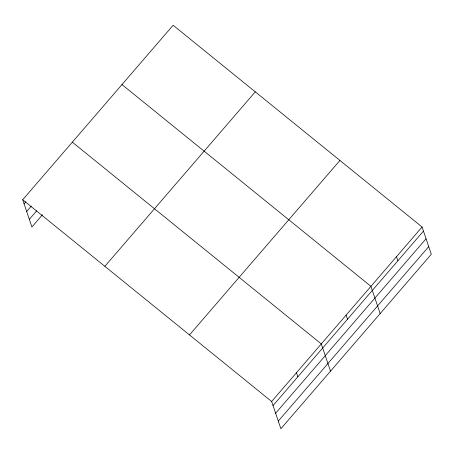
<?xml version="1.0" encoding="UTF-8"?>
<svg xmlns="http://www.w3.org/2000/svg" width="454" height="454" viewBox="0 0 454 454"><rect width="100%" height="100%" fill="white"/><g stroke="black" fill="none" stroke-linecap="round" stroke-linejoin="round"><path stroke-width="0.68" d="M22.7 199.743L173.127 25.259L422.078 227.011L431.3 254.257L280.873 428.741L271.651 401.501L22.7 199.743L31.922 226.989L42.494 214.725M24.085 203.84L25.923 201.707M26.672 211.479L31.269 206.144M29.334 219.35L36.689 210.821M104.857 266.322L255.279 91.839M189.5 334.921L339.927 160.432M271.651 401.501L422.078 227.011M273.041 405.592L423.463 231.109M275.623 413.231L426.051 238.747M278.291 421.102L428.712 246.618M121.978 84.58L370.935 286.338L380.157 313.583M72.339 142.164L321.296 343.916L330.518 371.162M396.507 256.675L397.891 260.772M346.113 315.127L347.497 319.224M296.473 372.711L297.858 376.803"/></g></svg>
